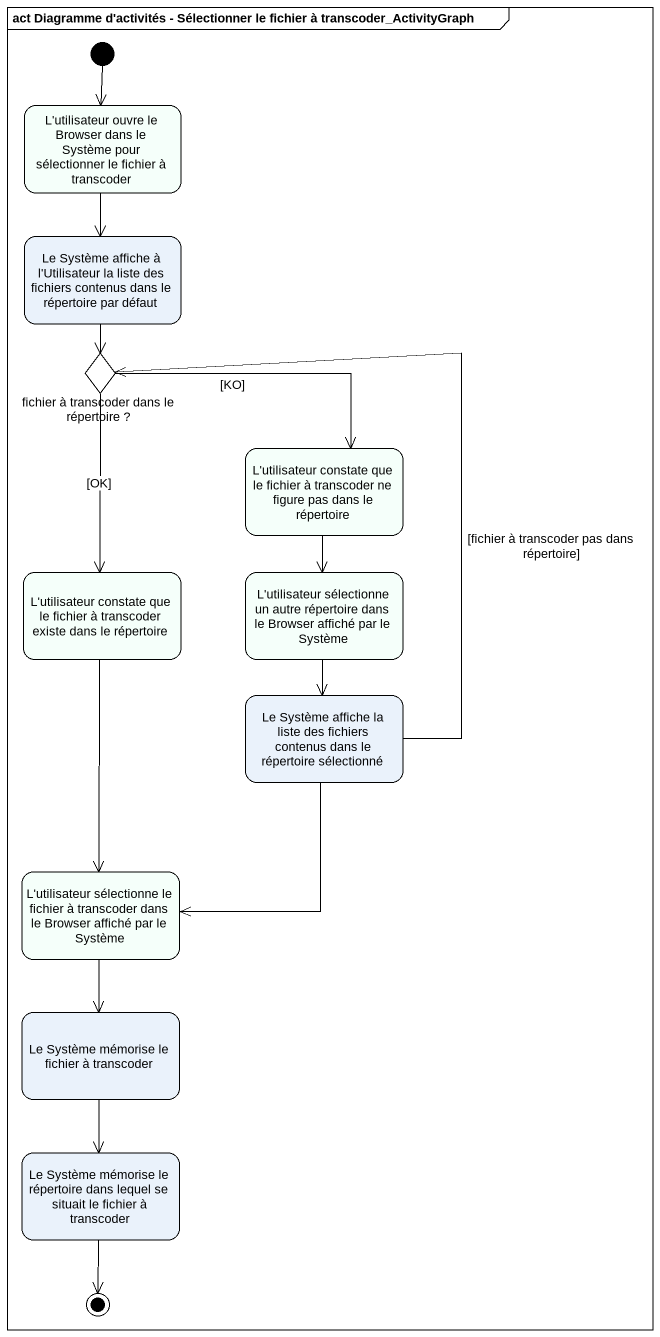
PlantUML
@startuml
mainframe act Diagramme d'activités - Sélectionner le fichier à transcoder_ActivityGraph
hide empty description
state "L'utilisateur ouvre le Browser dans le Système pour sélectionner le fichier à transcoder" as L_utilisateur_ouvre_le #F5FFFA
state "Le Système affiche à l'Utilisateur la liste des fichiers contenus dans le répertoire par défaut" as Le_Système_affiche_à_l
state "fichier à transcoder dans le répertoire ?" as fichier_à_transcoder_dans <<choice>>
state "L'utilisateur constate que le fichier à transcoder ne figure pas dans le répertoire" as L_utilisateur_constate_que #F5FFFA
state "L'utilisateur constate que le fichier à transcoder existe dans le répertoire" as L_utilisateur_constate_que_2 #F5FFFA
state "L'utilisateur sélectionne un autre répertoire dans le Browser affiché par le Système" as L_utilisateur_sélectionne #F5FFFA
state "Le Système affiche la liste des fichiers contenus dans le répertoire sélectionné" as Le_Système_affiche_la_liste
state "L'utilisateur sélectionne le fichier à transcoder dans le Browser affiché par le Système" as L_utilisateur_sélectionne_2 #F5FFFA
state "Le Système mémorise le fichier à transcoder" as Le_Système_mémorise_le
state "Le Système mémorise le répertoire dans lequel se situait le fichier à transcoder" as Le_Système_mémorise_le_2
[*] --> L_utilisateur_ouvre_le
L_utilisateur_ouvre_le --> Le_Système_affiche_à_l
Le_Système_affiche_à_l --> fichier_à_transcoder_dans
fichier_à_transcoder_dans -right-> L_utilisateur_constate_que : [KO]
fichier_à_transcoder_dans --> L_utilisateur_constate_que_2 : [OK]
L_utilisateur_constate_que --> L_utilisateur_sélectionne
L_utilisateur_constate_que_2 --> L_utilisateur_sélectionne_2
L_utilisateur_sélectionne --> Le_Système_affiche_la_liste
Le_Système_affiche_la_liste -up-> fichier_à_transcoder_dans : [fichier à transcoder pas dans répertoire]
Le_Système_affiche_la_liste --> L_utilisateur_sélectionne_2
L_utilisateur_sélectionne_2 --> Le_Système_mémorise_le
Le_Système_mémorise_le --> Le_Système_mémorise_le_2
Le_Système_mémorise_le_2 --> [*]
@enduml
